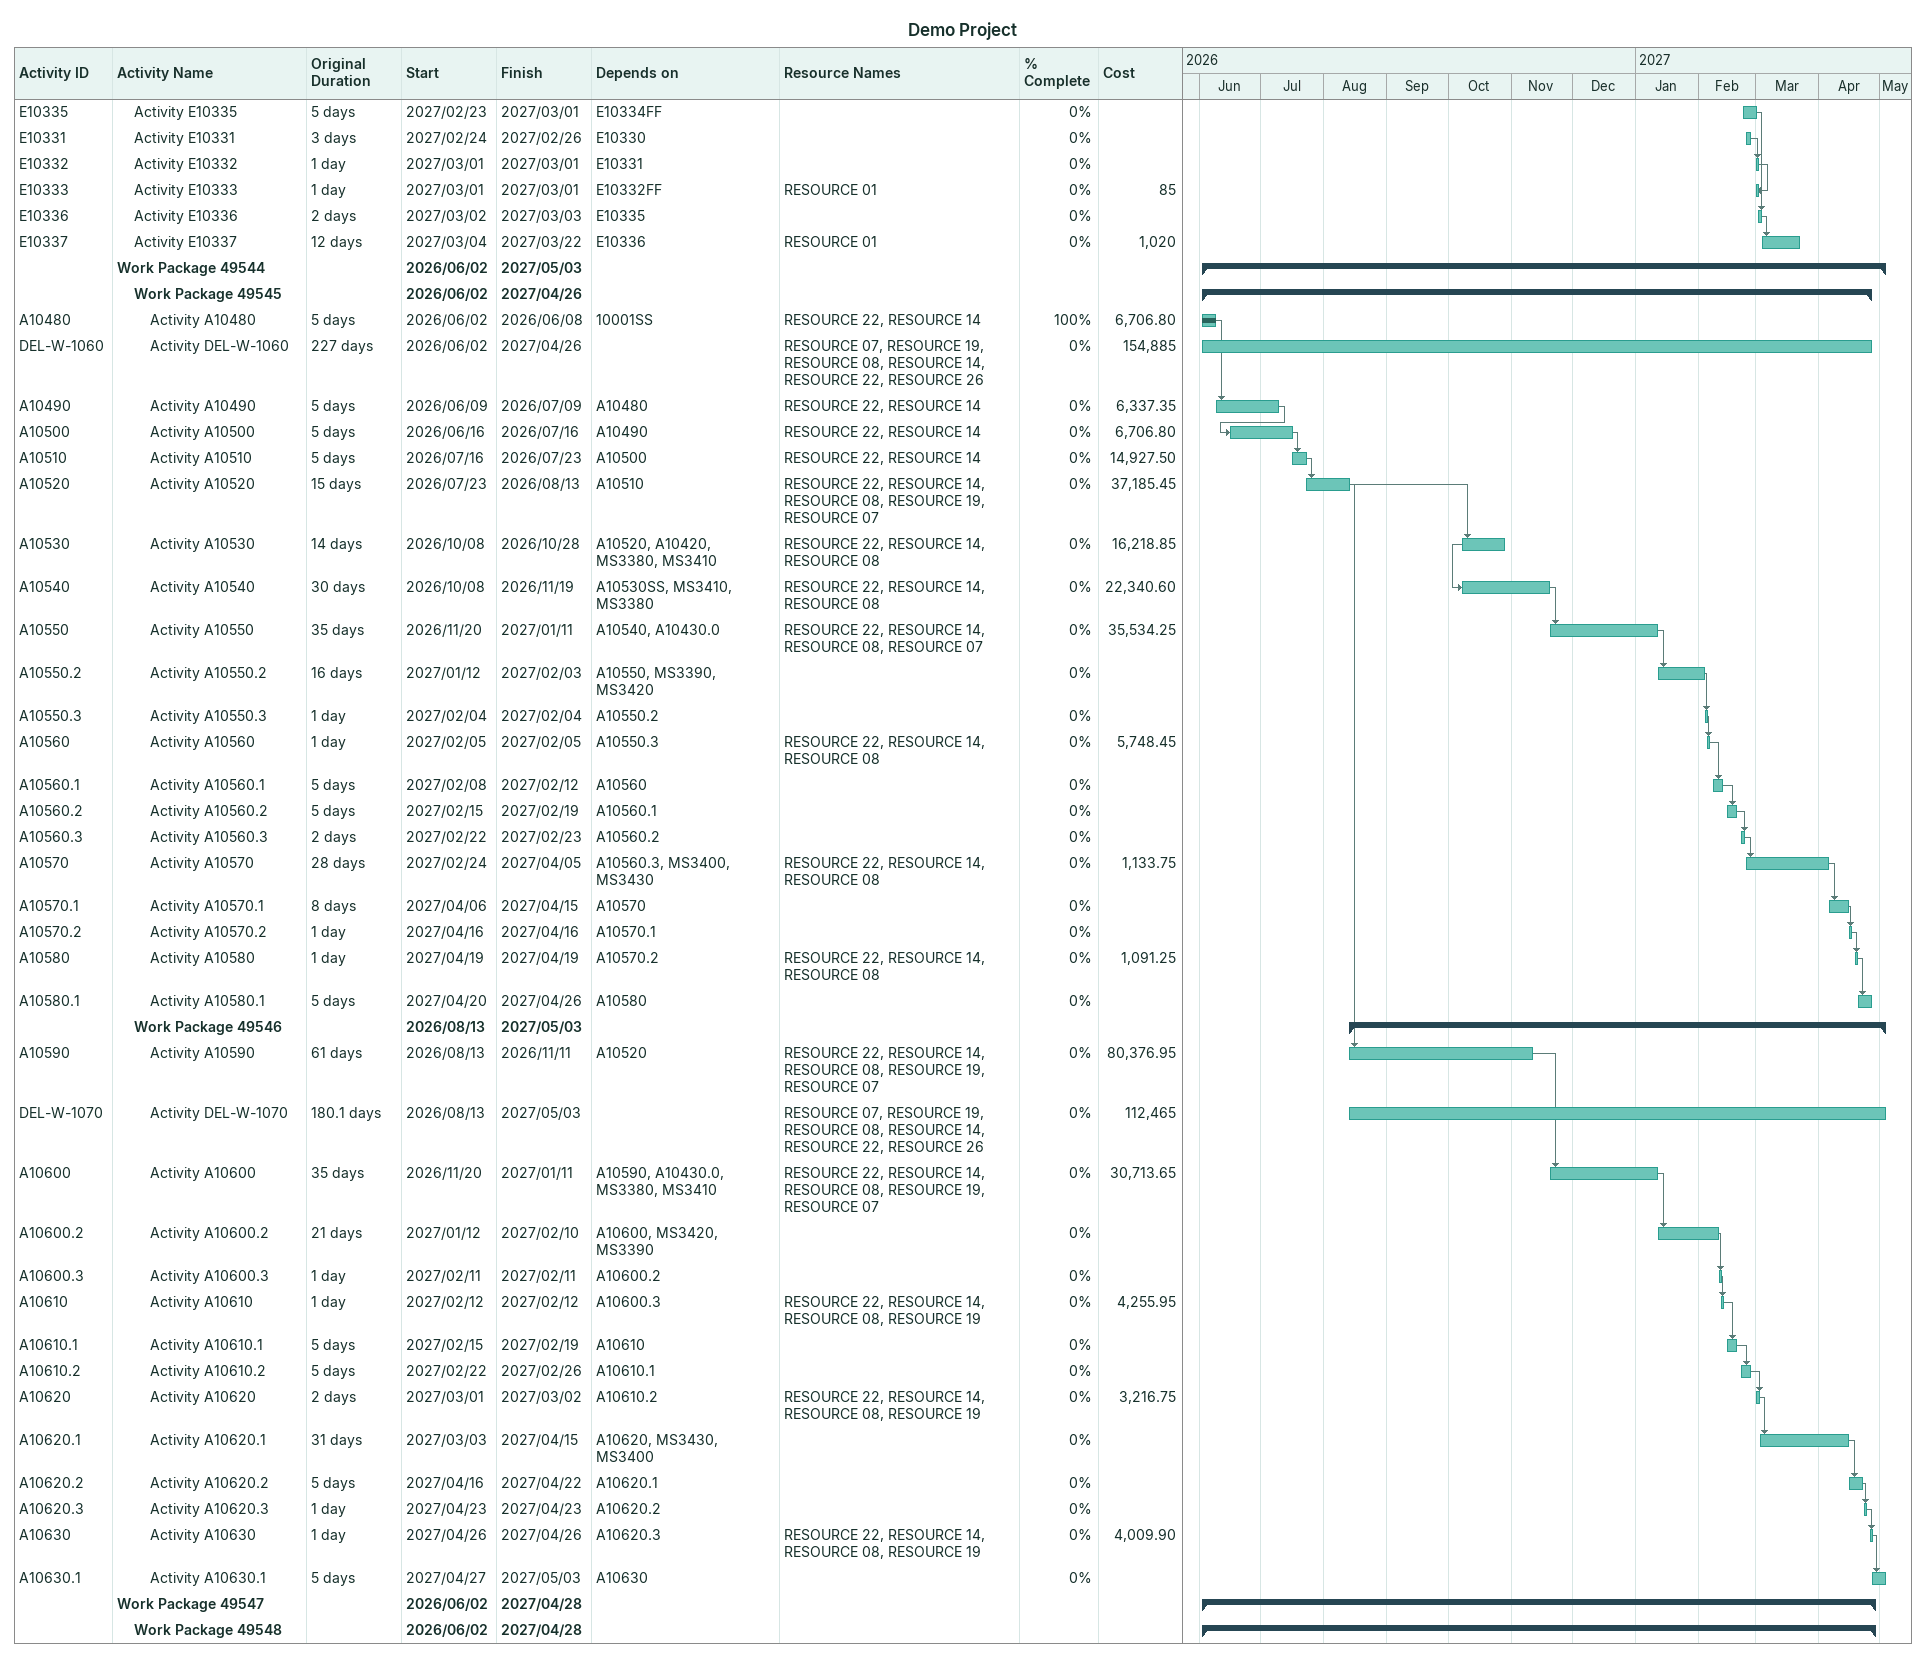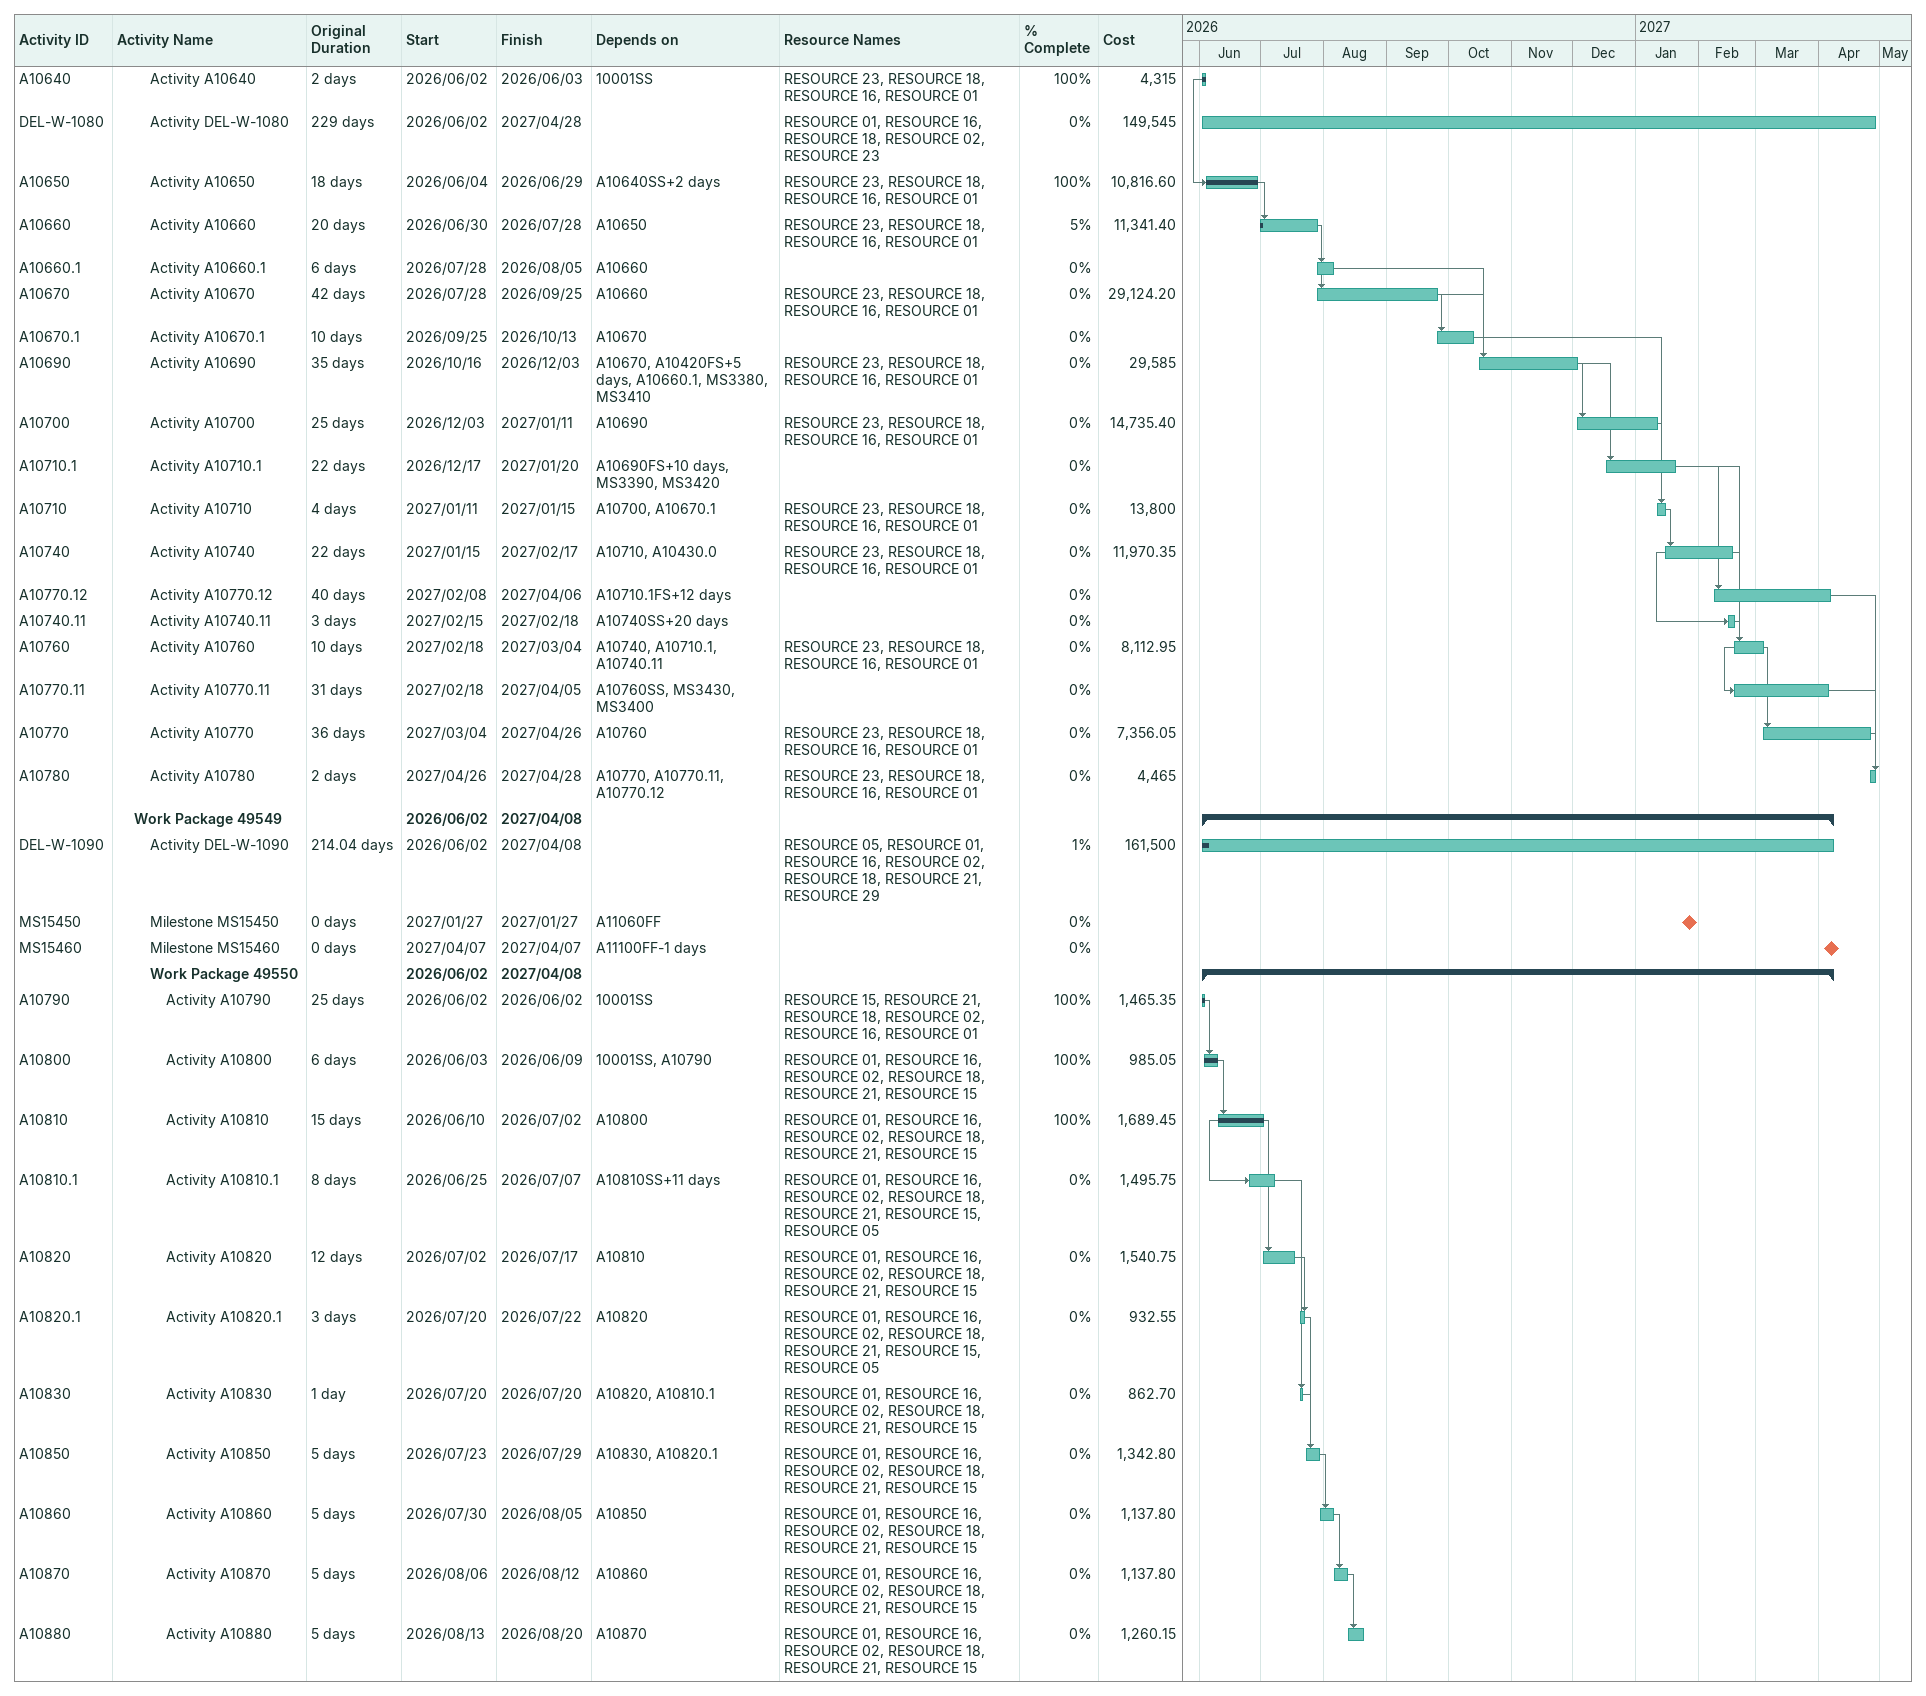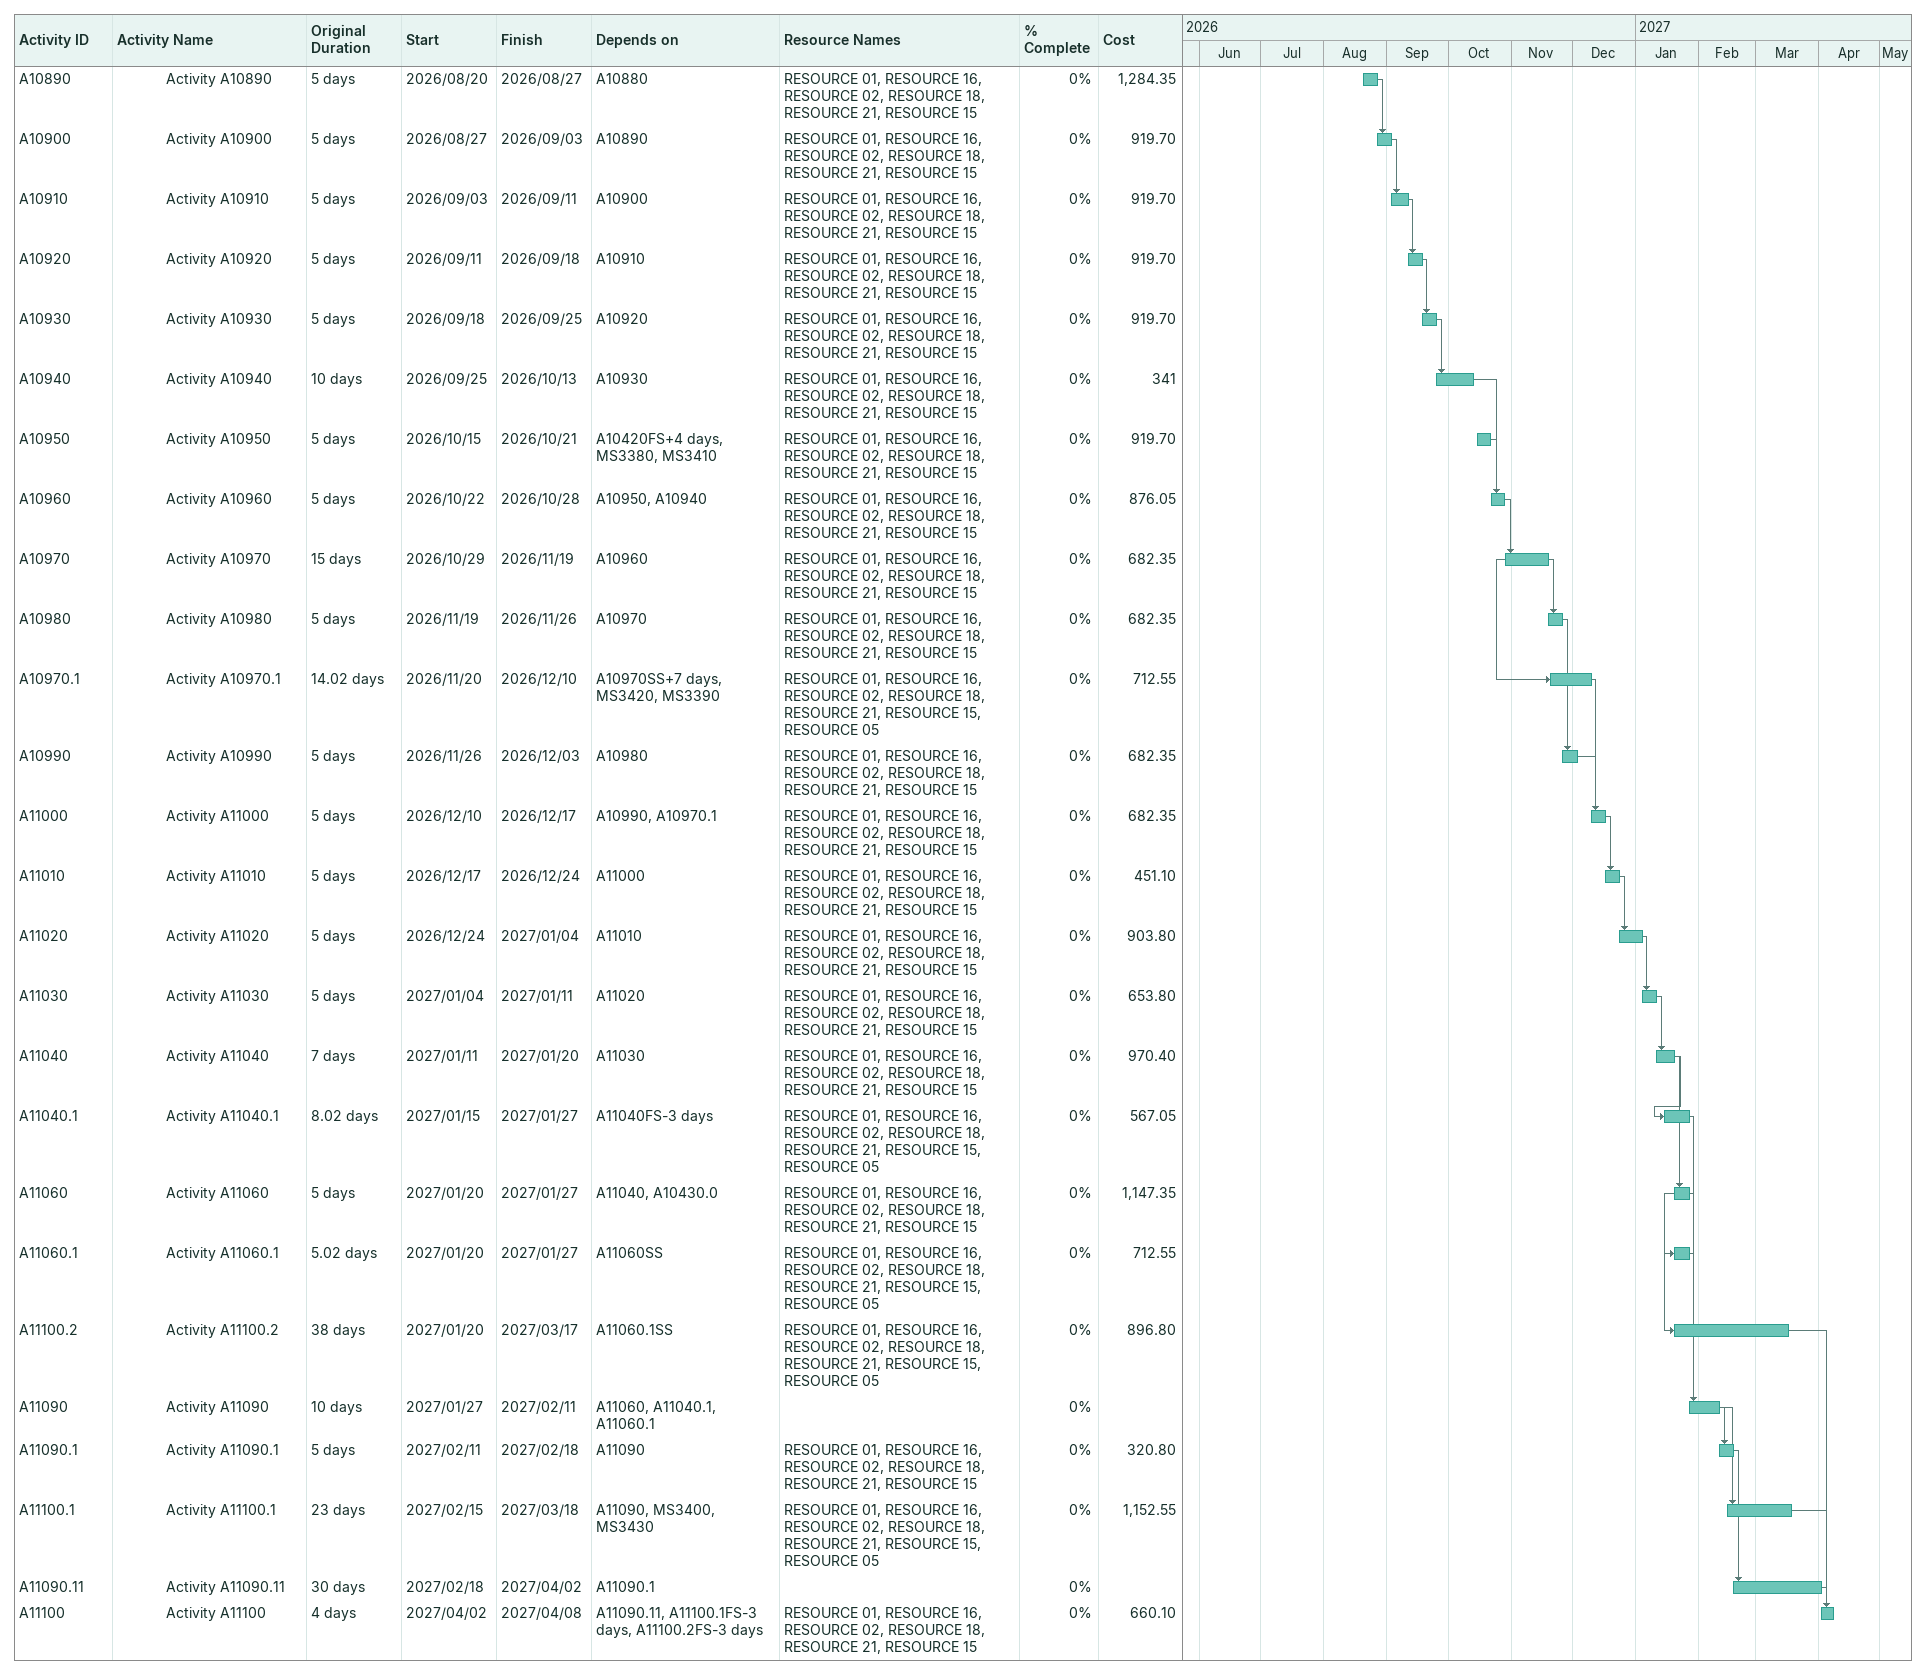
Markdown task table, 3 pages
Demo Project

| ID | Level | Task | Original duration | Start | Finish | Predecessors | Resources | % complete | Cost |
|---|---|---|---|---|---|---|---|---|---|
| E10335 | 2 | Activity E10335 | 5d | 2027-02-23 | 2027-03-01 | E10334FF |  | 0 |  |
| E10331 | 2 | Activity E10331 | 3d | 2027-02-24 | 2027-02-26 | E10330 |  | 0 |  |
| E10332 | 2 | Activity E10332 | 1d | 2027-03-01 | 2027-03-01 | E10331 |  | 0 |  |
| E10333 | 2 | Activity E10333 | 1d | 2027-03-01 | 2027-03-01 | E10332FF | RESOURCE 01 | 0 | 85 |
| E10336 | 2 | Activity E10336 | 2d | 2027-03-02 | 2027-03-03 | E10335 |  | 0 |  |
| E10337 | 2 | Activity E10337 | 12d | 2027-03-04 | 2027-03-22 | E10336 | RESOURCE 01 | 0 | 1020 |
|  | 1 | **Work Package 49544** |  | 2026-06-02 | 2027-05-03 |  |  |  |  |
|  | 2 | **Work Package 49545** |  | 2026-06-02 | 2027-04-26 |  |  |  |  |
| A10480 | 3 | Activity A10480 | 5d | 2026-06-02 | 2026-06-08 | 10001SS | RESOURCE 22, RESOURCE 14 | 100 | 6706.80 |
| DEL-W-1060 | 3 | Activity DEL-W-1060 | 227d | 2026-06-02 | 2027-04-26 |  | RESOURCE 07, RESOURCE 19, RESOURCE 08, RESOURCE 14, RESOURCE 22, RESOURCE 26 | 0 | 154885 |
| A10490 | 3 | Activity A10490 | 5d | 2026-06-09 | 2026-07-09 | A10480 | RESOURCE 22, RESOURCE 14 | 0 | 6337.35 |
| A10500 | 3 | Activity A10500 | 5d | 2026-06-16 | 2026-07-16 | A10490 | RESOURCE 22, RESOURCE 14 | 0 | 6706.80 |
| A10510 | 3 | Activity A10510 | 5d | 2026-07-16 | 2026-07-23 | A10500 | RESOURCE 22, RESOURCE 14 | 0 | 14927.50 |
| A10520 | 3 | Activity A10520 | 15d | 2026-07-23 | 2026-08-13 | A10510 | RESOURCE 22, RESOURCE 14, RESOURCE 08, RESOURCE 19, RESOURCE 07 | 0 | 37185.45 |
| A10530 | 3 | Activity A10530 | 14d | 2026-10-08 | 2026-10-28 | A10520, A10420, MS3380, MS3410 | RESOURCE 22, RESOURCE 14, RESOURCE 08 | 0 | 16218.85 |
| A10540 | 3 | Activity A10540 | 30d | 2026-10-08 | 2026-11-19 | A10530SS, MS3410, MS3380 | RESOURCE 22, RESOURCE 14, RESOURCE 08 | 0 | 22340.60 |
| A10550 | 3 | Activity A10550 | 35d | 2026-11-20 | 2027-01-11 | A10540, A10430.0 | RESOURCE 22, RESOURCE 14, RESOURCE 08, RESOURCE 07 | 0 | 35534.25 |
| A10550.2 | 3 | Activity A10550.2 | 16d | 2027-01-12 | 2027-02-03 | A10550, MS3390, MS3420 |  | 0 |  |
| A10550.3 | 3 | Activity A10550.3 | 1d | 2027-02-04 | 2027-02-04 | A10550.2 |  | 0 |  |
| A10560 | 3 | Activity A10560 | 1d | 2027-02-05 | 2027-02-05 | A10550.3 | RESOURCE 22, RESOURCE 14, RESOURCE 08 | 0 | 5748.45 |
| A10560.1 | 3 | Activity A10560.1 | 5d | 2027-02-08 | 2027-02-12 | A10560 |  | 0 |  |
| A10560.2 | 3 | Activity A10560.2 | 5d | 2027-02-15 | 2027-02-19 | A10560.1 |  | 0 |  |
| A10560.3 | 3 | Activity A10560.3 | 2d | 2027-02-22 | 2027-02-23 | A10560.2 |  | 0 |  |
| A10570 | 3 | Activity A10570 | 28d | 2027-02-24 | 2027-04-05 | A10560.3, MS3400, MS3430 | RESOURCE 22, RESOURCE 14, RESOURCE 08 | 0 | 1133.75 |
| A10570.1 | 3 | Activity A10570.1 | 8d | 2027-04-06 | 2027-04-15 | A10570 |  | 0 |  |
| A10570.2 | 3 | Activity A10570.2 | 1d | 2027-04-16 | 2027-04-16 | A10570.1 |  | 0 |  |
| A10580 | 3 | Activity A10580 | 1d | 2027-04-19 | 2027-04-19 | A10570.2 | RESOURCE 22, RESOURCE 14, RESOURCE 08 | 0 | 1091.25 |
| A10580.1 | 3 | Activity A10580.1 | 5d | 2027-04-20 | 2027-04-26 | A10580 |  | 0 |  |
|  | 2 | **Work Package 49546** |  | 2026-08-13 | 2027-05-03 |  |  |  |  |
| A10590 | 3 | Activity A10590 | 61d | 2026-08-13 | 2026-11-11 | A10520 | RESOURCE 22, RESOURCE 14, RESOURCE 08, RESOURCE 19, RESOURCE 07 | 0 | 80376.95 |
| DEL-W-1070 | 3 | Activity DEL-W-1070 | 180.1d | 2026-08-13 | 2027-05-03 |  | RESOURCE 07, RESOURCE 19, RESOURCE 08, RESOURCE 14, RESOURCE 22, RESOURCE 26 | 0 | 112465 |
| A10600 | 3 | Activity A10600 | 35d | 2026-11-20 | 2027-01-11 | A10590, A10430.0, MS3380, MS3410 | RESOURCE 22, RESOURCE 14, RESOURCE 08, RESOURCE 19, RESOURCE 07 | 0 | 30713.65 |
| A10600.2 | 3 | Activity A10600.2 | 21d | 2027-01-12 | 2027-02-10 | A10600, MS3420, MS3390 |  | 0 |  |
| A10600.3 | 3 | Activity A10600.3 | 1d | 2027-02-11 | 2027-02-11 | A10600.2 |  | 0 |  |
| A10610 | 3 | Activity A10610 | 1d | 2027-02-12 | 2027-02-12 | A10600.3 | RESOURCE 22, RESOURCE 14, RESOURCE 08, RESOURCE 19 | 0 | 4255.95 |
| A10610.1 | 3 | Activity A10610.1 | 5d | 2027-02-15 | 2027-02-19 | A10610 |  | 0 |  |
| A10610.2 | 3 | Activity A10610.2 | 5d | 2027-02-22 | 2027-02-26 | A10610.1 |  | 0 |  |
| A10620 | 3 | Activity A10620 | 2d | 2027-03-01 | 2027-03-02 | A10610.2 | RESOURCE 22, RESOURCE 14, RESOURCE 08, RESOURCE 19 | 0 | 3216.75 |
| A10620.1 | 3 | Activity A10620.1 | 31d | 2027-03-03 | 2027-04-15 | A10620, MS3430, MS3400 |  | 0 |  |
| A10620.2 | 3 | Activity A10620.2 | 5d | 2027-04-16 | 2027-04-22 | A10620.1 |  | 0 |  |
| A10620.3 | 3 | Activity A10620.3 | 1d | 2027-04-23 | 2027-04-23 | A10620.2 |  | 0 |  |
| A10630 | 3 | Activity A10630 | 1d | 2027-04-26 | 2027-04-26 | A10620.3 | RESOURCE 22, RESOURCE 14, RESOURCE 08, RESOURCE 19 | 0 | 4009.90 |
| A10630.1 | 3 | Activity A10630.1 | 5d | 2027-04-27 | 2027-05-03 | A10630 |  | 0 |  |
|  | 1 | **Work Package 49547** |  | 2026-06-02 | 2027-04-28 |  |  |  |  |
|  | 2 | **Work Package 49548** |  | 2026-06-02 | 2027-04-28 |  |  |  |  |
| A10640 | 3 | Activity A10640 | 2d | 2026-06-02 | 2026-06-03 | 10001SS | RESOURCE 23, RESOURCE 18, RESOURCE 16, RESOURCE 01 | 100 | 4315 |
| DEL-W-1080 | 3 | Activity DEL-W-1080 | 229d | 2026-06-02 | 2027-04-28 |  | RESOURCE 01, RESOURCE 16, RESOURCE 18, RESOURCE 02, RESOURCE 23 | 0 | 149545 |
| A10650 | 3 | Activity A10650 | 18d | 2026-06-04 | 2026-06-29 | A10640SS+2d | RESOURCE 23, RESOURCE 18, RESOURCE 16, RESOURCE 01 | 100 | 10816.60 |
| A10660 | 3 | Activity A10660 | 20d | 2026-06-30 | 2026-07-28 | A10650 | RESOURCE 23, RESOURCE 18, RESOURCE 16, RESOURCE 01 | 5 | 11341.40 |
| A10660.1 | 3 | Activity A10660.1 | 6d | 2026-07-28 | 2026-08-05 | A10660 |  | 0 |  |
| A10670 | 3 | Activity A10670 | 42d | 2026-07-28 | 2026-09-25 | A10660 | RESOURCE 23, RESOURCE 18, RESOURCE 16, RESOURCE 01 | 0 | 29124.20 |
| A10670.1 | 3 | Activity A10670.1 | 10d | 2026-09-25 | 2026-10-13 | A10670 |  | 0 |  |
| A10690 | 3 | Activity A10690 | 35d | 2026-10-16 | 2026-12-03 | A10670, A10420FS+5d, A10660.1, MS3380, MS3410 | RESOURCE 23, RESOURCE 18, RESOURCE 16, RESOURCE 01 | 0 | 29585 |
| A10700 | 3 | Activity A10700 | 25d | 2026-12-03 | 2027-01-11 | A10690 | RESOURCE 23, RESOURCE 18, RESOURCE 16, RESOURCE 01 | 0 | 14735.40 |
| A10710.1 | 3 | Activity A10710.1 | 22d | 2026-12-17 | 2027-01-20 | A10690FS+10d, MS3390, MS3420 |  | 0 |  |
| A10710 | 3 | Activity A10710 | 4d | 2027-01-11 | 2027-01-15 | A10700, A10670.1 | RESOURCE 23, RESOURCE 18, RESOURCE 16, RESOURCE 01 | 0 | 13800 |
| A10740 | 3 | Activity A10740 | 22d | 2027-01-15 | 2027-02-17 | A10710, A10430.0 | RESOURCE 23, RESOURCE 18, RESOURCE 16, RESOURCE 01 | 0 | 11970.35 |
| A10770.12 | 3 | Activity A10770.12 | 40d | 2027-02-08 | 2027-04-06 | A10710.1FS+12d |  | 0 |  |
| A10740.11 | 3 | Activity A10740.11 | 3d | 2027-02-15 | 2027-02-18 | A10740SS+20d |  | 0 |  |
| A10760 | 3 | Activity A10760 | 10d | 2027-02-18 | 2027-03-04 | A10740, A10710.1, A10740.11 | RESOURCE 23, RESOURCE 18, RESOURCE 16, RESOURCE 01 | 0 | 8112.95 |
| A10770.11 | 3 | Activity A10770.11 | 31d | 2027-02-18 | 2027-04-05 | A10760SS, MS3430, MS3400 |  | 0 |  |
| A10770 | 3 | Activity A10770 | 36d | 2027-03-04 | 2027-04-26 | A10760 | RESOURCE 23, RESOURCE 18, RESOURCE 16, RESOURCE 01 | 0 | 7356.05 |
| A10780 | 3 | Activity A10780 | 2d | 2027-04-26 | 2027-04-28 | A10770, A10770.11, A10770.12 | RESOURCE 23, RESOURCE 18, RESOURCE 16, RESOURCE 01 | 0 | 4465 |
|  | 2 | **Work Package 49549** |  | 2026-06-02 | 2027-04-08 |  |  |  |  |
| DEL-W-1090 | 3 | Activity DEL-W-1090 | 214.04d | 2026-06-02 | 2027-04-08 |  | RESOURCE 05, RESOURCE 01, RESOURCE 16, RESOURCE 02, RESOURCE 18, RESOURCE 21, RESOURCE 29 | 1 | 161500 |
| MS15450 | 3 | Milestone MS15450 | 0d | 2027-01-27 | 2027-01-27 | A11060FF |  | 0 |  |
| MS15460 | 3 | Milestone MS15460 | 0d | 2027-04-07 | 2027-04-07 | A11100FF-1d |  | 0 |  |
|  | 3 | **Work Package 49550** |  | 2026-06-02 | 2027-04-08 |  |  |  |  |
| A10790 | 4 | Activity A10790 | 25d | 2026-06-02 | 2026-06-02 | 10001SS | RESOURCE 15, RESOURCE 21, RESOURCE 18, RESOURCE 02, RESOURCE 16, RESOURCE 01 | 100 | 1465.35 |
| A10800 | 4 | Activity A10800 | 6d | 2026-06-03 | 2026-06-09 | 10001SS, A10790 | RESOURCE 01, RESOURCE 16, RESOURCE 02, RESOURCE 18, RESOURCE 21, RESOURCE 15 | 100 | 985.05 |
| A10810 | 4 | Activity A10810 | 15d | 2026-06-10 | 2026-07-02 | A10800 | RESOURCE 01, RESOURCE 16, RESOURCE 02, RESOURCE 18, RESOURCE 21, RESOURCE 15 | 100 | 1689.45 |
| A10810.1 | 4 | Activity A10810.1 | 8d | 2026-06-25 | 2026-07-07 | A10810SS+11d | RESOURCE 01, RESOURCE 16, RESOURCE 02, RESOURCE 18, RESOURCE 21, RESOURCE 15, RESOURCE 05 | 0 | 1495.75 |
| A10820 | 4 | Activity A10820 | 12d | 2026-07-02 | 2026-07-17 | A10810 | RESOURCE 01, RESOURCE 16, RESOURCE 02, RESOURCE 18, RESOURCE 21, RESOURCE 15 | 0 | 1540.75 |
| A10820.1 | 4 | Activity A10820.1 | 3d | 2026-07-20 | 2026-07-22 | A10820 | RESOURCE 01, RESOURCE 16, RESOURCE 02, RESOURCE 18, RESOURCE 21, RESOURCE 15, RESOURCE 05 | 0 | 932.55 |
| A10830 | 4 | Activity A10830 | 1d | 2026-07-20 | 2026-07-20 | A10820, A10810.1 | RESOURCE 01, RESOURCE 16, RESOURCE 02, RESOURCE 18, RESOURCE 21, RESOURCE 15 | 0 | 862.70 |
| A10850 | 4 | Activity A10850 | 5d | 2026-07-23 | 2026-07-29 | A10830, A10820.1 | RESOURCE 01, RESOURCE 16, RESOURCE 02, RESOURCE 18, RESOURCE 21, RESOURCE 15 | 0 | 1342.80 |
| A10860 | 4 | Activity A10860 | 5d | 2026-07-30 | 2026-08-05 | A10850 | RESOURCE 01, RESOURCE 16, RESOURCE 02, RESOURCE 18, RESOURCE 21, RESOURCE 15 | 0 | 1137.80 |
| A10870 | 4 | Activity A10870 | 5d | 2026-08-06 | 2026-08-12 | A10860 | RESOURCE 01, RESOURCE 16, RESOURCE 02, RESOURCE 18, RESOURCE 21, RESOURCE 15 | 0 | 1137.80 |
| A10880 | 4 | Activity A10880 | 5d | 2026-08-13 | 2026-08-20 | A10870 | RESOURCE 01, RESOURCE 16, RESOURCE 02, RESOURCE 18, RESOURCE 21, RESOURCE 15 | 0 | 1260.15 |
| A10890 | 4 | Activity A10890 | 5d | 2026-08-20 | 2026-08-27 | A10880 | RESOURCE 01, RESOURCE 16, RESOURCE 02, RESOURCE 18, RESOURCE 21, RESOURCE 15 | 0 | 1284.35 |
| A10900 | 4 | Activity A10900 | 5d | 2026-08-27 | 2026-09-03 | A10890 | RESOURCE 01, RESOURCE 16, RESOURCE 02, RESOURCE 18, RESOURCE 21, RESOURCE 15 | 0 | 919.70 |
| A10910 | 4 | Activity A10910 | 5d | 2026-09-03 | 2026-09-11 | A10900 | RESOURCE 01, RESOURCE 16, RESOURCE 02, RESOURCE 18, RESOURCE 21, RESOURCE 15 | 0 | 919.70 |
| A10920 | 4 | Activity A10920 | 5d | 2026-09-11 | 2026-09-18 | A10910 | RESOURCE 01, RESOURCE 16, RESOURCE 02, RESOURCE 18, RESOURCE 21, RESOURCE 15 | 0 | 919.70 |
| A10930 | 4 | Activity A10930 | 5d | 2026-09-18 | 2026-09-25 | A10920 | RESOURCE 01, RESOURCE 16, RESOURCE 02, RESOURCE 18, RESOURCE 21, RESOURCE 15 | 0 | 919.70 |
| A10940 | 4 | Activity A10940 | 10d | 2026-09-25 | 2026-10-13 | A10930 | RESOURCE 01, RESOURCE 16, RESOURCE 02, RESOURCE 18, RESOURCE 21, RESOURCE 15 | 0 | 341 |
| A10950 | 4 | Activity A10950 | 5d | 2026-10-15 | 2026-10-21 | A10420FS+4d, MS3380, MS3410 | RESOURCE 01, RESOURCE 16, RESOURCE 02, RESOURCE 18, RESOURCE 21, RESOURCE 15 | 0 | 919.70 |
| A10960 | 4 | Activity A10960 | 5d | 2026-10-22 | 2026-10-28 | A10950, A10940 | RESOURCE 01, RESOURCE 16, RESOURCE 02, RESOURCE 18, RESOURCE 21, RESOURCE 15 | 0 | 876.05 |
| A10970 | 4 | Activity A10970 | 15d | 2026-10-29 | 2026-11-19 | A10960 | RESOURCE 01, RESOURCE 16, RESOURCE 02, RESOURCE 18, RESOURCE 21, RESOURCE 15 | 0 | 682.35 |
| A10980 | 4 | Activity A10980 | 5d | 2026-11-19 | 2026-11-26 | A10970 | RESOURCE 01, RESOURCE 16, RESOURCE 02, RESOURCE 18, RESOURCE 21, RESOURCE 15 | 0 | 682.35 |
| A10970.1 | 4 | Activity A10970.1 | 14.02d | 2026-11-20 | 2026-12-10 | A10970SS+7d, MS3420, MS3390 | RESOURCE 01, RESOURCE 16, RESOURCE 02, RESOURCE 18, RESOURCE 21, RESOURCE 15, RESOURCE 05 | 0 | 712.55 |
| A10990 | 4 | Activity A10990 | 5d | 2026-11-26 | 2026-12-03 | A10980 | RESOURCE 01, RESOURCE 16, RESOURCE 02, RESOURCE 18, RESOURCE 21, RESOURCE 15 | 0 | 682.35 |
| A11000 | 4 | Activity A11000 | 5d | 2026-12-10 | 2026-12-17 | A10990, A10970.1 | RESOURCE 01, RESOURCE 16, RESOURCE 02, RESOURCE 18, RESOURCE 21, RESOURCE 15 | 0 | 682.35 |
| A11010 | 4 | Activity A11010 | 5d | 2026-12-17 | 2026-12-24 | A11000 | RESOURCE 01, RESOURCE 16, RESOURCE 02, RESOURCE 18, RESOURCE 21, RESOURCE 15 | 0 | 451.10 |
| A11020 | 4 | Activity A11020 | 5d | 2026-12-24 | 2027-01-04 | A11010 | RESOURCE 01, RESOURCE 16, RESOURCE 02, RESOURCE 18, RESOURCE 21, RESOURCE 15 | 0 | 903.80 |
| A11030 | 4 | Activity A11030 | 5d | 2027-01-04 | 2027-01-11 | A11020 | RESOURCE 01, RESOURCE 16, RESOURCE 02, RESOURCE 18, RESOURCE 21, RESOURCE 15 | 0 | 653.80 |
| A11040 | 4 | Activity A11040 | 7d | 2027-01-11 | 2027-01-20 | A11030 | RESOURCE 01, RESOURCE 16, RESOURCE 02, RESOURCE 18, RESOURCE 21, RESOURCE 15 | 0 | 970.40 |
| A11040.1 | 4 | Activity A11040.1 | 8.02d | 2027-01-15 | 2027-01-27 | A11040FS-3d | RESOURCE 01, RESOURCE 16, RESOURCE 02, RESOURCE 18, RESOURCE 21, RESOURCE 15, RESOURCE 05 | 0 | 567.05 |
| A11060 | 4 | Activity A11060 | 5d | 2027-01-20 | 2027-01-27 | A11040, A10430.0 | RESOURCE 01, RESOURCE 16, RESOURCE 02, RESOURCE 18, RESOURCE 21, RESOURCE 15 | 0 | 1147.35 |
| A11060.1 | 4 | Activity A11060.1 | 5.02d | 2027-01-20 | 2027-01-27 | A11060SS | RESOURCE 01, RESOURCE 16, RESOURCE 02, RESOURCE 18, RESOURCE 21, RESOURCE 15, RESOURCE 05 | 0 | 712.55 |
| A11100.2 | 4 | Activity A11100.2 | 38d | 2027-01-20 | 2027-03-17 | A11060.1SS | RESOURCE 01, RESOURCE 16, RESOURCE 02, RESOURCE 18, RESOURCE 21, RESOURCE 15, RESOURCE 05 | 0 | 896.80 |
| A11090 | 4 | Activity A11090 | 10d | 2027-01-27 | 2027-02-11 | A11060, A11040.1, A11060.1 |  | 0 |  |
| A11090.1 | 4 | Activity A11090.1 | 5d | 2027-02-11 | 2027-02-18 | A11090 | RESOURCE 01, RESOURCE 16, RESOURCE 02, RESOURCE 18, RESOURCE 21, RESOURCE 15 | 0 | 320.80 |
| A11100.1 | 4 | Activity A11100.1 | 23d | 2027-02-15 | 2027-03-18 | A11090, MS3400, MS3430 | RESOURCE 01, RESOURCE 16, RESOURCE 02, RESOURCE 18, RESOURCE 21, RESOURCE 15, RESOURCE 05 | 0 | 1152.55 |
| A11090.11 | 4 | Activity A11090.11 | 30d | 2027-02-18 | 2027-04-02 | A11090.1 |  | 0 |  |
| A11100 | 4 | Activity A11100 | 4d | 2027-04-02 | 2027-04-08 | A11090.11, A11100.1FS-3d, A11100.2FS-3d | RESOURCE 01, RESOURCE 16, RESOURCE 02, RESOURCE 18, RESOURCE 21, RESOURCE 15 | 0 | 660.10 |
